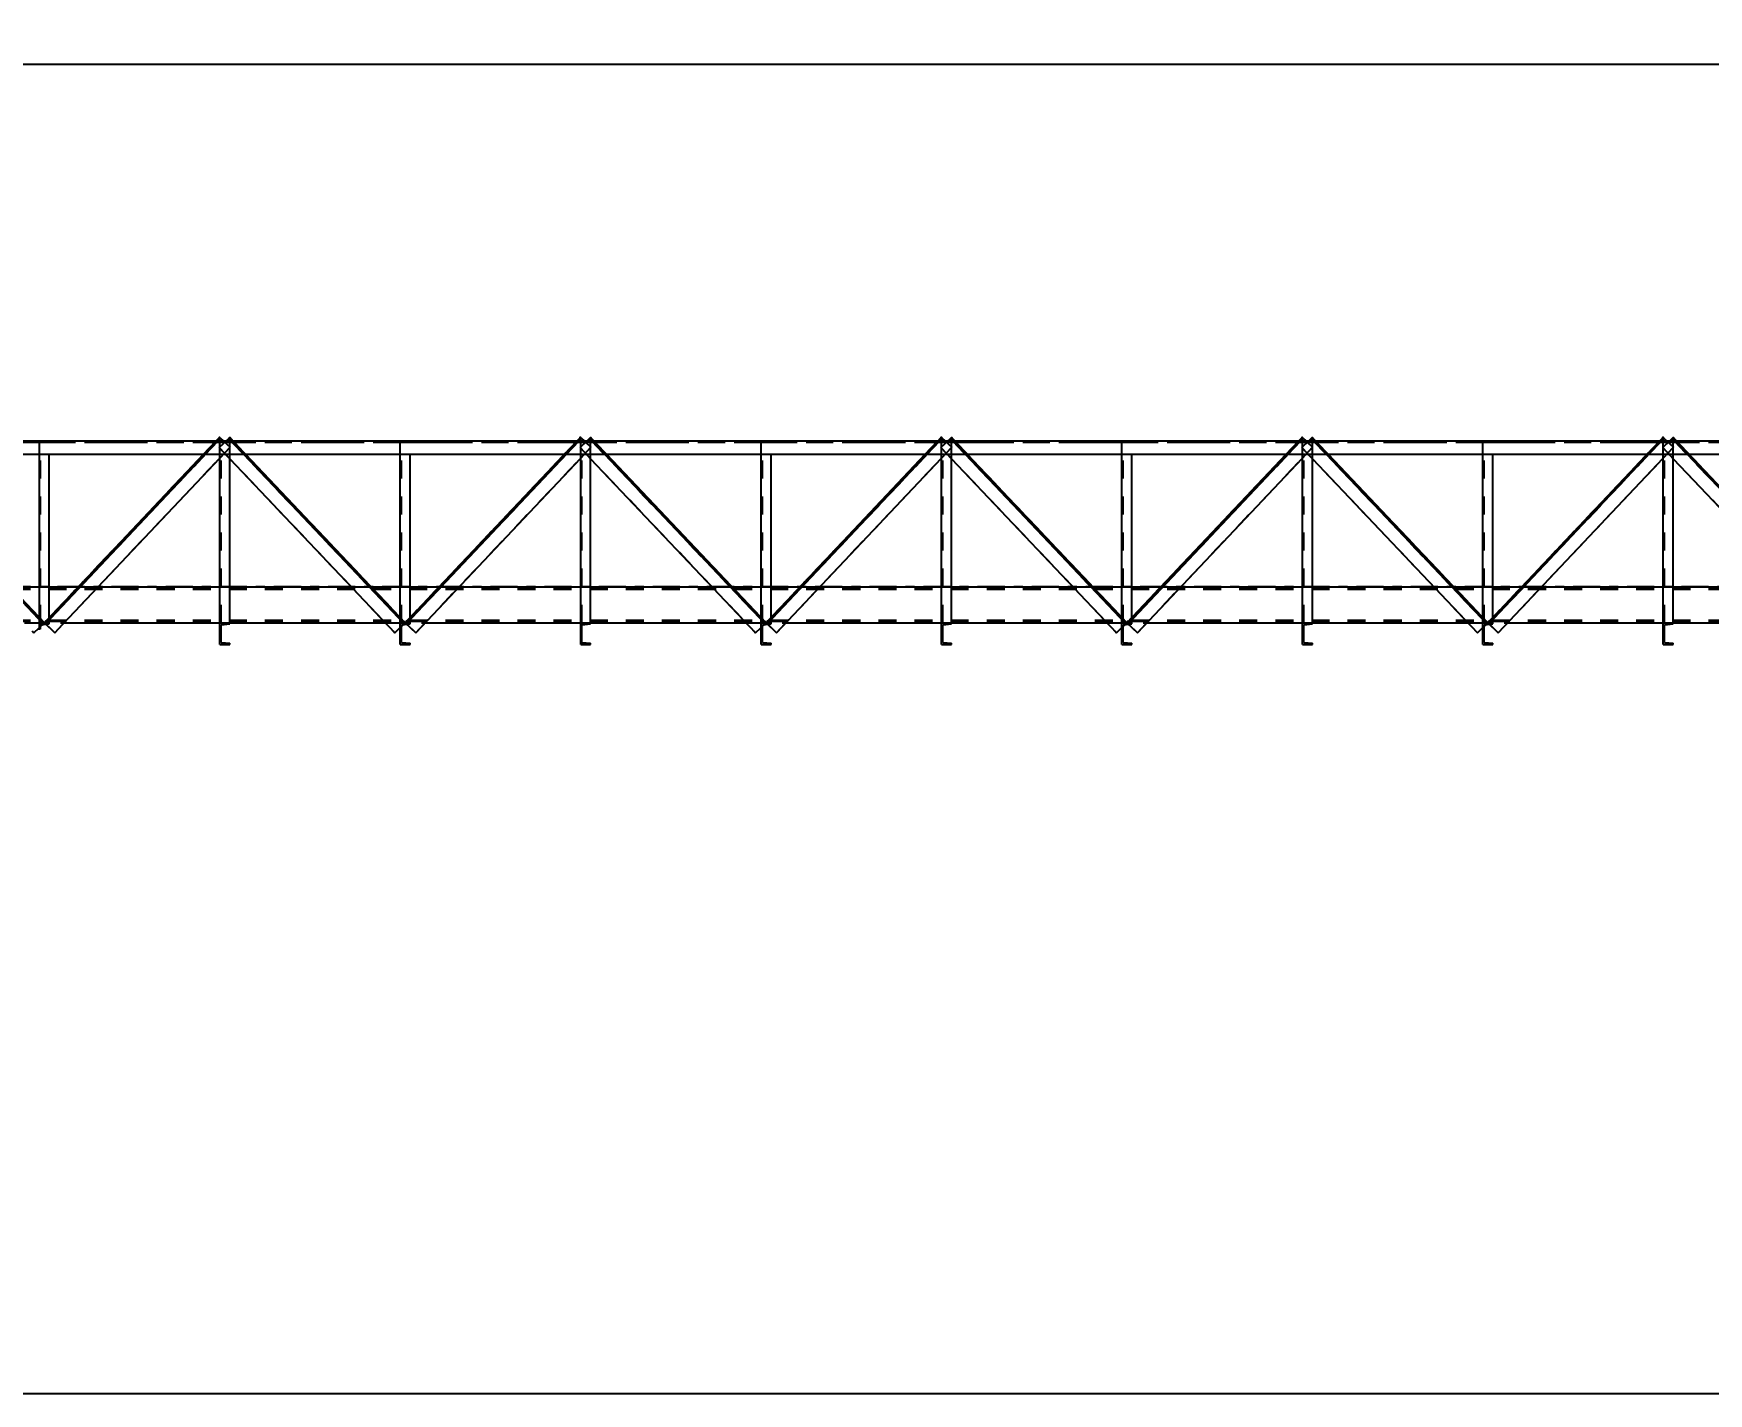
# Model space of a CAD drawing. Header units: millimetres. Extents: x 2368 to 8313, y 7493 to 11698.
# Drawn here: x 5706.9 to 5892.6, y 8225.6 to 8376.3 of the extents above; entities that cross this region are included whole.
import ezdxf

# ---------------------------------------------------------------- set-up
doc = ezdxf.new("R2010")
doc.units = ezdxf.units.MM
for name, pattern in [('XKITLINE00', [0]), ('XKITLINE02', [4, 2, -2]), ('XKITLINE03', [6, 3, -1, 1, -1])]:
    doc.linetypes.add(name, pattern=pattern)
doc.styles.add('ROMANS', font='romans.shx')
doc.dimstyles.new('MD300', dxfattribs={"dimtxt": 2.5, "dimasz": 2.5, "dimexe": 1, "dimexo": 1, "dimgap": 0.5, "dimtad": 1, "dimdec": 1, "dimlfac": 50, "dimrnd": 0.5, "dimdsep": 46, "dimtxsty": 'ROMANS', "dimcen": 1, "dimclrd": 146, "dimclre": 146, "dimclrt": 30, "dimadec": 1, "dimazin": 2, "dimtfac": 1, "dimtdec": 1, "dimtmove": 0, "dimatfit": 1, "dimfxl": 1, "dimtolj": 1, "dimtzin": 0, "dimlwd": -1, "dimlwe": -1, "dimarcsym": 0})

# ---------------------------------------------------------------- blocks, each defined once
blk = doc.blocks.new('*D53')
at = {"color": 146, "transparency": 16777216}
for p, q in [((4535.08, 8331.99), (4535.08, 8373.91)), ((5898.19, 8332.16), (5898.19, 8373.91)), ((4537.58, 8372.91), (5895.69, 8372.91))]:
    blk.add_line(p, q, dxfattribs=at)
for points in [[(4537.58, 8373.33), (4537.58, 8372.5), (4535.08, 8372.91)], [(5895.69, 8373.33), (5895.69, 8372.5), (5898.19, 8372.91)]]:
    blk.add_solid(points, dxfattribs=at)
at = {"layer": 'Defpoints', "color": 0, "transparency": 16777216}
for p in [(5898.19, 8372.91), (4535.08, 8330.99), (5898.19, 8331.16)]:
    blk.add_point(p, dxfattribs=at)
at = {"color": 30, "transparency": 16777216, "insert": (5216.63, 8374.66), "char_height": 2.5, "attachment_point": 5, "style": 'ROMANS'}
blk.add_mtext('\\A1;68155', dxfattribs=at)

msp = doc.modelspace()

# ---------------------------------------------------------------- linework, layer by layer
at = {"color": 3, "linetype": 'XKITLINE02'}
for p, q in [((5216.5882, 8331.1614), (6036.5882, 8331.1614)), ((5216.5882, 8330.9914), (6036.5882, 8330.9914)), ((5216.5882, 8330.9914), (6036.5881, 8330.9914)), ((5688.5666, 8331.3994), (5708.0223, 8310.8812)), ((5688.6827, 8331.5095), (5708.1384, 8310.9913)), ((5707.5884, 8311.3388), (5707.5884, 8330.9913)), ((5707.5884, 8330.9913), (5708.6884, 8330.9913)), ((5707.5884, 8310.9913), (5707.5884, 8330.9913)), ((5707.5884, 8330.9913), (5708.6884, 8330.9913)), ((5707.7284, 8310.9913), (5707.7284, 8330.9913)), ((5707.7284, 8310.9913), (5707.7284, 8330.9913)), ((5708.1384, 8310.9913), (5727.5559, 8331.5397)), ((5708.2547, 8310.8815), (5727.6722, 8331.4298)), ((5708.6884, 8311.3404), (5708.6884, 8330.9913)), ((5708.6884, 8310.9913), (5708.6884, 8330.9913)), ((5725.781, 8329.6614), (5727.1985, 8331.1614)), ((5726.0012, 8329.6614), (5727.4186, 8331.1614)), ((5727.5217, 8330.4086), (5728.6827, 8331.5095)), ((5727.5217, 8330.4086), (5728.3156, 8331.1614)), ((5727.5559, 8331.5397), (5728.7189, 8330.4408)), ((5727.5884, 8329.6614), (5727.5884, 8330.9913)), ((5727.5884, 8330.9913), (5728.6884, 8330.9913)), ((5727.5884, 8310.9913), (5727.5884, 8330.9913)), ((5727.5884, 8330.9913), (5728.6884, 8330.9913)), ((5727.7284, 8310.9913), (5727.7284, 8330.9913)), ((5727.7284, 8310.9913), (5727.7284, 8330.9913)), ((5727.9562, 8331.1614), (5728.7189, 8330.4408)), ((5728.5666, 8331.3994), (5748.0223, 8310.8812)), ((5728.6827, 8331.5095), (5748.1384, 8310.9913)), ((5728.6884, 8329.6614), (5728.6884, 8330.9913)), ((5728.6884, 8310.9913), (5728.6884, 8330.9913)), ((5728.7923, 8331.1614), (5730.2146, 8329.6614)), ((5729.0127, 8331.1614), (5730.4351, 8329.6614)), ((5747.5884, 8311.3388), (5747.5884, 8330.9913)), ((5747.5884, 8330.9913), (5748.6884, 8330.9913)), ((5747.5884, 8310.9913), (5747.5884, 8330.9913)), ((5747.5884, 8330.9913), (5748.6884, 8330.9913)), ((5747.7284, 8310.9913), (5747.7284, 8330.9913)), ((5747.7284, 8310.9913), (5747.7284, 8330.9913)), ((5748.1384, 8310.9913), (5767.5559, 8331.5397)), ((5748.2547, 8310.8815), (5767.6722, 8331.4298)), ((5748.6884, 8311.3404), (5748.6884, 8330.9913)), ((5748.6884, 8310.9913), (5748.6884, 8330.9913)), ((5765.781, 8329.6614), (5767.1985, 8331.1614)), ((5766.0012, 8329.6614), (5767.4186, 8331.1614)), ((5767.5217, 8330.4086), (5768.6827, 8331.5095)), ((5767.5217, 8330.4086), (5768.3156, 8331.1614)), ((5767.5559, 8331.5397), (5768.7189, 8330.4408)), ((5767.5884, 8310.9913), (5767.5884, 8330.9913)), ((5767.5884, 8330.9913), (5768.6884, 8330.9913)), ((5767.5884, 8329.6614), (5767.5884, 8330.9913)), ((5767.5884, 8330.9913), (5768.6884, 8330.9913)), ((5767.7284, 8310.9913), (5767.7284, 8330.9913)), ((5767.7284, 8310.9913), (5767.7284, 8330.9913)), ((5767.9562, 8331.1614), (5768.7189, 8330.4408)), ((5768.5666, 8331.3994), (5788.0223, 8310.8812)), ((5768.6827, 8331.5095), (5788.1384, 8310.9913)), ((5768.6884, 8310.9913), (5768.6884, 8330.9913)), ((5768.6884, 8329.6614), (5768.6884, 8330.9913)), ((5768.7923, 8331.1614), (5770.2146, 8329.6614)), ((5769.0127, 8331.1614), (5770.4351, 8329.6614)), ((5787.5884, 8310.9913), (5787.5884, 8330.9913)), ((5787.5884, 8330.9913), (5788.6884, 8330.9913)), ((5787.5884, 8311.3388), (5787.5884, 8330.9913)), ((5787.5884, 8330.9913), (5788.6884, 8330.9913)), ((5787.7284, 8310.9913), (5787.7284, 8330.9913)), ((5787.7284, 8310.9913), (5787.7284, 8330.9913)), ((5788.1384, 8310.9913), (5807.5559, 8331.5397)), ((5788.2547, 8310.8815), (5807.6722, 8331.4298)), ((5788.6884, 8310.9913), (5788.6884, 8330.9913)), ((5788.6884, 8311.3404), (5788.6884, 8330.9913)), ((5805.781, 8329.6614), (5807.1985, 8331.1614)), ((5806.0012, 8329.6614), (5807.4186, 8331.1614)), ((5807.5217, 8330.4086), (5808.6827, 8331.5095)), ((5807.5217, 8330.4086), (5808.3156, 8331.1614)), ((5807.5559, 8331.5397), (5808.7189, 8330.4408)), ((5807.5884, 8329.6614), (5807.5884, 8330.9913)), ((5807.5884, 8330.9913), (5808.6884, 8330.9913)), ((5807.5884, 8310.9913), (5807.5884, 8330.9913)), ((5807.5884, 8330.9913), (5808.6884, 8330.9913)), ((5807.7284, 8310.9913), (5807.7284, 8330.9913)), ((5807.7284, 8310.9913), (5807.7284, 8330.9913)), ((5807.9562, 8331.1614), (5808.7189, 8330.4408)), ((5808.5666, 8331.3994), (5828.0223, 8310.8812)), ((5808.6827, 8331.5095), (5828.1384, 8310.9913)), ((5808.6884, 8329.6614), (5808.6884, 8330.9913)), ((5808.6884, 8310.9913), (5808.6884, 8330.9913)), ((5808.7923, 8331.1614), (5810.2146, 8329.6614)), ((5809.0127, 8331.1614), (5810.4351, 8329.6614)), ((5827.5884, 8310.9913), (5827.5884, 8330.9913)), ((5827.5884, 8330.9913), (5828.6884, 8330.9913)), ((5827.5884, 8311.3388), (5827.5884, 8330.9913)), ((5827.5884, 8330.9913), (5828.6884, 8330.9913)), ((5827.7284, 8310.9913), (5827.7284, 8330.9913)), ((5827.7284, 8310.9913), (5827.7284, 8330.9913)), ((5828.1384, 8310.9913), (5847.5559, 8331.5397)), ((5828.2547, 8310.8815), (5847.6722, 8331.4298)), ((5828.6884, 8310.9913), (5828.6884, 8330.9913)), ((5828.6884, 8311.3404), (5828.6884, 8330.9913)), ((5845.781, 8329.6614), (5847.1985, 8331.1614)), ((5846.0012, 8329.6614), (5847.4186, 8331.1614)), ((5847.5217, 8330.4086), (5848.6827, 8331.5095)), ((5847.5217, 8330.4086), (5848.3156, 8331.1614)), ((5847.5559, 8331.5397), (5848.7189, 8330.4408)), ((5847.5884, 8329.6614), (5847.5884, 8330.9913)), ((5847.5884, 8330.9913), (5848.6884, 8330.9913)), ((5847.5884, 8310.9913), (5847.5884, 8330.9913)), ((5847.5884, 8330.9913), (5848.6884, 8330.9913)), ((5847.7284, 8310.9913), (5847.7284, 8330.9913)), ((5847.7284, 8310.9913), (5847.7284, 8330.9913)), ((5847.9562, 8331.1614), (5848.7189, 8330.4408)), ((5848.5666, 8331.3994), (5868.0223, 8310.8812)), ((5848.6827, 8331.5095), (5868.1384, 8310.9913)), ((5848.6884, 8329.6614), (5848.6884, 8330.9913)), ((5848.6884, 8310.9913), (5848.6884, 8330.9913)), ((5848.7923, 8331.1614), (5850.2146, 8329.6614)), ((5849.0127, 8331.1614), (5850.4351, 8329.6614)), ((5867.5884, 8311.3388), (5867.5884, 8330.9913)), ((5867.5884, 8330.9913), (5868.6884, 8330.9913)), ((5867.5884, 8310.9913), (5867.5884, 8330.9913)), ((5867.5884, 8330.9913), (5868.6884, 8330.9913)), ((5867.7284, 8310.9913), (5867.7284, 8330.9913)), ((5867.7284, 8310.9913), (5867.7284, 8330.9913)), ((5868.1384, 8310.9913), (5887.5559, 8331.5397)), ((5868.2547, 8310.8815), (5887.6722, 8331.4298)), ((5868.6884, 8311.3404), (5868.6884, 8330.9913)), ((5868.6884, 8310.9913), (5868.6884, 8330.9913)), ((5885.781, 8329.6614), (5887.1985, 8331.1614)), ((5886.0012, 8329.6614), (5887.4186, 8331.1614)), ((5887.5217, 8330.4086), (5888.6827, 8331.5095)), ((5887.5217, 8330.4086), (5888.3156, 8331.1614)), ((5887.5559, 8331.5397), (5888.7189, 8330.4408)), ((5887.5884, 8329.6614), (5887.5884, 8330.9913)), ((5887.5884, 8330.9913), (5888.6884, 8330.9913)), ((5887.5884, 8310.9913), (5887.5884, 8330.9913)), ((5887.5884, 8330.9913), (5888.6884, 8330.9913)), ((5887.7284, 8310.9913), (5887.7284, 8330.9913)), ((5887.7284, 8310.9913), (5887.7284, 8330.9913)), ((5887.9562, 8331.1614), (5888.7189, 8330.4408)), ((5888.5666, 8331.3994), (5908.0223, 8310.8812)), ((5888.6827, 8331.5095), (5908.1384, 8310.9913)), ((5888.6884, 8329.6614), (5888.6884, 8330.9913)), ((5888.6884, 8310.9913), (5888.6884, 8330.9913)), ((5888.7923, 8331.1614), (5890.2146, 8329.6614)), ((5889.0127, 8331.1614), (5890.4351, 8329.6614)), ((5216.5882, 8329.6614), (6036.5882, 8329.6614)), ((5687.5217, 8330.4086), (5706.9774, 8309.8904)), ((5709.3013, 8309.8924), (5728.7189, 8330.4408)), ((5727.5217, 8330.4086), (5728.6884, 8329.1781)), ((5727.5217, 8330.4086), (5746.9774, 8309.8904)), ((5727.5884, 8329.2445), (5728.7189, 8330.4408)), ((5749.3013, 8309.8924), (5768.7189, 8330.4408)), ((5767.5217, 8330.4086), (5786.9774, 8309.8904)), ((5767.5217, 8330.4086), (5768.6884, 8329.1781)), ((5767.5884, 8329.2445), (5768.7189, 8330.4408)), ((5789.3013, 8309.8924), (5808.7189, 8330.4408)), ((5807.5217, 8330.4086), (5808.6884, 8329.1781)), ((5807.5217, 8330.4086), (5826.9774, 8309.8904)), ((5807.5884, 8329.2445), (5808.7189, 8330.4408)), ((5829.3013, 8309.8924), (5848.7189, 8330.4408)), ((5847.5217, 8330.4086), (5848.6884, 8329.1781)), ((5847.5217, 8330.4086), (5866.9774, 8309.8904)), ((5847.5884, 8329.2445), (5848.7189, 8330.4408)), ((5869.3013, 8309.8924), (5888.7189, 8330.4408)), ((5887.5217, 8330.4086), (5888.6884, 8329.1781)), ((5887.5217, 8330.4086), (5906.9774, 8309.8904)), ((5887.5884, 8329.2445), (5888.7189, 8330.4408)), ((5216.5882, 8314.9913), (6036.5882, 8314.9913)), ((5216.5882, 8314.8213), (6036.5882, 8314.8213)), ((5216.5882, 8314.8213), (6036.5882, 8314.8213)), ((5216.5882, 8314.7149), (6036.5882, 8314.7149)), ((5216.5882, 8314.7149), (6036.5882, 8314.7149)), ((5227.5884, 8314.9913), (6036.5882, 8314.9913)), ((5707.5884, 8314.9913), (5708.6884, 8314.9913)), ((5711.9182, 8314.9913), (5714.1196, 8314.9913)), ((5727.5884, 8314.9913), (5728.6884, 8314.9913)), ((5742.1406, 8314.9913), (5744.3456, 8314.9913)), ((5747.5884, 8314.9913), (5748.6884, 8314.9913)), ((5751.9182, 8314.9913), (5754.1196, 8314.9913)), ((5767.5884, 8314.9913), (5768.6884, 8314.9913)), ((5782.1406, 8314.9913), (5784.3456, 8314.9913)), ((5787.5884, 8314.9913), (5788.6884, 8314.9913)), ((5791.9182, 8314.9913), (5794.1196, 8314.9913)), ((5807.5884, 8314.9913), (5808.6884, 8314.9913)), ((5822.1406, 8314.9913), (5824.3456, 8314.9913)), ((5827.5884, 8314.9913), (5828.6884, 8314.9913)), ((5831.9182, 8314.9913), (5834.1196, 8314.9913)), ((5847.5884, 8314.9913), (5848.6884, 8314.9913)), ((5862.1406, 8314.9913), (5864.3456, 8314.9913)), ((5867.5884, 8314.9913), (5868.6884, 8314.9913)), ((5871.9182, 8314.9913), (5874.1196, 8314.9913)), ((5887.5884, 8314.9913), (5888.6884, 8314.9913)), ((5216.5882, 8311.2677), (6036.5882, 8311.2677)), ((5216.5882, 8311.1613), (6036.5882, 8311.1613)), ((5216.5882, 8311.1613), (6036.5882, 8311.1613)), ((5705.9335, 8310.9913), (5710.3397, 8310.9913)), ((5706.9774, 8309.8904), (5708.1384, 8310.9913)), ((5707.5884, 8311.3388), (5707.5884, 8311.5714)), ((5707.5884, 8310.9913), (5708.6884, 8310.9913)), ((5707.918, 8310.9913), (5708.3585, 8310.9913)), ((5707.918, 8310.9913), (5708.3585, 8310.9913)), ((5707.931, 8310.7947), (5708.0223, 8310.8813)), ((5708.1384, 8310.9913), (5709.3013, 8309.8924)), ((5708.2547, 8310.8814), (5708.3141, 8310.8253)), ((5708.6884, 8311.3404), (5708.6884, 8311.5734)), ((5727.5884, 8310.9913), (5728.6884, 8310.9913)), ((5727.5884, 8310.9913), (5728.6884, 8310.9913)), ((5745.9335, 8310.9913), (5750.3397, 8310.9913)), ((5746.9774, 8309.8904), (5748.1384, 8310.9913)), ((5747.5884, 8311.3388), (5747.5884, 8311.5714)), ((5747.5884, 8310.9913), (5748.6884, 8310.9913)), ((5747.5884, 8310.4698), (5747.7284, 8310.6026)), ((5747.918, 8310.9913), (5748.3585, 8310.9913)), ((5747.918, 8310.9913), (5748.3585, 8310.9913)), ((5747.931, 8310.7947), (5748.0223, 8310.8813)), ((5748.1384, 8310.9913), (5749.3013, 8309.8924)), ((5748.2547, 8310.8814), (5748.3141, 8310.8253)), ((5748.6884, 8311.3404), (5748.6884, 8311.5734)), ((5767.5884, 8310.9913), (5768.6884, 8310.9913)), ((5767.5884, 8310.9913), (5768.6884, 8310.9913)), ((5785.9335, 8310.9913), (5790.3397, 8310.9913)), ((5786.9774, 8309.8904), (5788.1384, 8310.9913)), ((5787.5884, 8311.3388), (5787.5884, 8311.5714)), ((5787.5884, 8310.9913), (5788.6884, 8310.9913)), ((5787.5884, 8310.4698), (5787.7284, 8310.6026)), ((5787.918, 8310.9913), (5788.3585, 8310.9913)), ((5787.918, 8310.9913), (5788.3585, 8310.9913)), ((5787.931, 8310.7947), (5788.0223, 8310.8813)), ((5788.1384, 8310.9913), (5789.3013, 8309.8924)), ((5788.2547, 8310.8814), (5788.3141, 8310.8253)), ((5788.6884, 8311.3404), (5788.6884, 8311.5734)), ((5807.5884, 8310.9913), (5808.6884, 8310.9913)), ((5807.5884, 8310.9913), (5808.6884, 8310.9913)), ((5825.9335, 8310.9913), (5830.3397, 8310.9913)), ((5826.9774, 8309.8904), (5828.1384, 8310.9913)), ((5827.5884, 8311.3388), (5827.5884, 8311.5714)), ((5827.5884, 8310.9913), (5828.6884, 8310.9913)), ((5827.5884, 8310.4698), (5827.7284, 8310.6026)), ((5827.918, 8310.9913), (5828.3585, 8310.9913)), ((5827.918, 8310.9913), (5828.3585, 8310.9913)), ((5827.931, 8310.7947), (5828.0223, 8310.8813)), ((5828.1384, 8310.9913), (5829.3013, 8309.8924)), ((5828.2547, 8310.8814), (5828.3141, 8310.8253)), ((5828.6884, 8311.3404), (5828.6884, 8311.5734)), ((5847.5884, 8310.9913), (5848.6884, 8310.9913)), ((5847.5884, 8310.9913), (5848.6884, 8310.9913)), ((5865.9335, 8310.9913), (5870.3397, 8310.9913)), ((5866.9774, 8309.8904), (5868.1384, 8310.9913)), ((5867.5884, 8311.3388), (5867.5884, 8311.5714)), ((5867.5884, 8310.9913), (5868.6884, 8310.9913)), ((5867.5884, 8310.4698), (5867.7284, 8310.6026)), ((5867.918, 8310.9913), (5868.3585, 8310.9913)), ((5867.918, 8310.9913), (5868.3585, 8310.9913)), ((5867.931, 8310.7947), (5868.0223, 8310.8813)), ((5868.1384, 8310.9913), (5869.3013, 8309.8924)), ((5868.2547, 8310.8814), (5868.3141, 8310.8253)), ((5868.6884, 8311.3404), (5868.6884, 8311.5734)), ((5887.5884, 8310.9913), (5888.6884, 8310.9913)), ((5887.5884, 8310.9913), (5888.6884, 8310.9913))]:
    msp.add_line(p, q, dxfattribs=at)
at = {"color": 7, "linetype": 'XKITLINE00'}
for p, q in [((5216.5882, 8331.1614), (6036.5881, 8331.1614)), ((5727.1985, 8331.1614), (5727.5559, 8331.5397)), ((5727.4186, 8331.1614), (5727.6722, 8331.4298)), ((5727.5559, 8331.5397), (5727.6722, 8331.4298)), ((5727.6722, 8331.4298), (5727.9562, 8331.1614)), ((5728.3156, 8331.1614), (5728.6827, 8331.5095)), ((5728.5666, 8331.3994), (5728.7923, 8331.1614)), ((5728.6827, 8331.5095), (5729.0127, 8331.1614)), ((5767.1985, 8331.1614), (5767.5559, 8331.5397)), ((5767.4186, 8331.1614), (5767.6722, 8331.4298)), ((5767.5559, 8331.5397), (5767.6722, 8331.4298)), ((5767.6722, 8331.4298), (5767.9562, 8331.1614)), ((5768.3156, 8331.1614), (5768.6827, 8331.5095)), ((5768.5666, 8331.3994), (5768.7923, 8331.1614)), ((5768.6827, 8331.5095), (5769.0127, 8331.1614)), ((5807.1985, 8331.1614), (5807.5559, 8331.5397)), ((5807.4186, 8331.1614), (5807.6722, 8331.4298)), ((5807.5559, 8331.5397), (5807.6722, 8331.4298)), ((5807.6722, 8331.4298), (5807.9562, 8331.1614)), ((5808.3156, 8331.1614), (5808.6827, 8331.5095)), ((5808.5666, 8331.3994), (5808.7923, 8331.1614)), ((5808.6827, 8331.5095), (5809.0127, 8331.1614)), ((5847.1985, 8331.1614), (5847.5559, 8331.5397)), ((5847.4186, 8331.1614), (5847.6722, 8331.4298)), ((5847.5559, 8331.5397), (5847.6722, 8331.4298)), ((5847.6722, 8331.4298), (5847.9562, 8331.1614)), ((5848.3156, 8331.1614), (5848.6827, 8331.5095)), ((5848.5666, 8331.3994), (5848.7923, 8331.1614)), ((5848.6827, 8331.5095), (5849.0127, 8331.1614)), ((5887.1985, 8331.1614), (5887.5559, 8331.5397)), ((5887.4186, 8331.1614), (5887.6722, 8331.4298)), ((5887.5559, 8331.5397), (5887.6722, 8331.4298)), ((5887.6722, 8331.4298), (5887.9562, 8331.1614)), ((5888.3156, 8331.1614), (5888.6827, 8331.5095)), ((5888.5666, 8331.3994), (5888.7923, 8331.1614)), ((5888.6827, 8331.5095), (5889.0127, 8331.1614)), ((5216.5882, 8329.6614), (6036.5881, 8329.6614)), ((5690.2146, 8329.6614), (5708.0223, 8310.8813)), ((5690.4351, 8329.6614), (5708.1384, 8310.9913)), ((5707.5884, 8311.5714), (5707.5884, 8329.6614)), ((5708.1384, 8310.9913), (5725.781, 8329.6614)), ((5708.2547, 8310.8814), (5726.0012, 8329.6614)), ((5708.6884, 8311.5734), (5708.6884, 8329.6614)), ((5709.6101, 8310.2192), (5727.5884, 8329.2445)), ((5727.5884, 8310.9913), (5727.5884, 8329.6614)), ((5728.6884, 8310.9913), (5728.6884, 8329.6614)), ((5728.6884, 8329.1781), (5746.9774, 8309.8904)), ((5730.2146, 8329.6614), (5748.0223, 8310.8813)), ((5730.4351, 8329.6614), (5748.1384, 8310.9913)), ((5747.5884, 8311.5714), (5747.5884, 8329.6614)), ((5748.1384, 8310.9913), (5765.781, 8329.6614)), ((5748.2547, 8310.8814), (5766.0012, 8329.6614)), ((5748.6884, 8311.5734), (5748.6884, 8329.6614)), ((5749.3013, 8309.8924), (5767.5884, 8329.2445)), ((5767.5884, 8310.9913), (5767.5884, 8329.6614)), ((5768.6884, 8310.9913), (5768.6884, 8329.6614)), ((5768.6884, 8329.1781), (5786.9774, 8309.8904)), ((5770.2146, 8329.6614), (5788.0223, 8310.8813)), ((5770.4351, 8329.6614), (5788.1384, 8310.9913)), ((5787.5884, 8311.5714), (5787.5884, 8329.6614)), ((5788.1384, 8310.9913), (5805.781, 8329.6614)), ((5788.2547, 8310.8814), (5806.0012, 8329.6614)), ((5788.6884, 8311.5734), (5788.6884, 8329.6614)), ((5789.3013, 8309.8924), (5807.5884, 8329.2445)), ((5807.5884, 8310.9913), (5807.5884, 8329.6614)), ((5808.6884, 8310.9913), (5808.6884, 8329.6614)), ((5808.6884, 8329.1781), (5826.9774, 8309.8904)), ((5810.2146, 8329.6614), (5828.0223, 8310.8813)), ((5810.4351, 8329.6614), (5828.1384, 8310.9913)), ((5827.5884, 8311.5714), (5827.5884, 8329.6614)), ((5828.1384, 8310.9913), (5845.781, 8329.6614)), ((5828.2547, 8310.8814), (5846.0012, 8329.6614)), ((5828.6884, 8311.5734), (5828.6884, 8329.6614)), ((5829.3013, 8309.8924), (5847.5884, 8329.2445)), ((5847.5884, 8310.9913), (5847.5884, 8329.6614)), ((5848.6884, 8310.9913), (5848.6884, 8329.6614)), ((5848.6884, 8329.1781), (5866.9774, 8309.8904)), ((5850.2146, 8329.6614), (5868.0223, 8310.8813)), ((5850.4351, 8329.6614), (5868.1384, 8310.9913)), ((5867.5884, 8311.5714), (5867.5884, 8329.6614)), ((5868.1384, 8310.9913), (5885.781, 8329.6614)), ((5868.2547, 8310.8814), (5886.0012, 8329.6614)), ((5868.6884, 8311.5734), (5868.6884, 8329.6614)), ((5869.3013, 8309.8924), (5887.5884, 8329.2445)), ((5887.5884, 8310.9913), (5887.5884, 8329.6614)), ((5888.6884, 8310.9913), (5888.6884, 8329.6614)), ((5888.6884, 8329.1781), (5906.9774, 8309.8904)), ((5890.2146, 8329.6614), (5908.0223, 8310.8813)), ((5890.4351, 8329.6614), (5908.1384, 8310.9913)), ((5704.3456, 8314.9913), (5707.5884, 8314.9913)), ((5708.6884, 8314.9913), (5711.9182, 8314.9913)), ((5714.1196, 8314.9913), (5727.5884, 8314.9913)), ((5728.6884, 8314.9913), (5742.1406, 8314.9913)), ((5744.3456, 8314.9913), (5747.5884, 8314.9913)), ((5748.6884, 8314.9913), (5751.9182, 8314.9913)), ((5754.1196, 8314.9913), (5767.5884, 8314.9913)), ((5768.6884, 8314.9913), (5782.1406, 8314.9913)), ((5784.3456, 8314.9913), (5787.5884, 8314.9913)), ((5788.6884, 8314.9913), (5791.9182, 8314.9913)), ((5794.1196, 8314.9913), (5807.5884, 8314.9913)), ((5808.6884, 8314.9913), (5822.1406, 8314.9913)), ((5824.3456, 8314.9913), (5827.5884, 8314.9913)), ((5828.6884, 8314.9913), (5831.9182, 8314.9913)), ((5834.1196, 8314.9913), (5847.5884, 8314.9913)), ((5848.6884, 8314.9913), (5862.1406, 8314.9913)), ((5864.3456, 8314.9913), (5867.5884, 8314.9913)), ((5868.6884, 8314.9913), (5871.9182, 8314.9913)), ((5874.1196, 8314.9913), (5887.5884, 8314.9913)), ((5888.6884, 8314.9913), (5902.1406, 8314.9913)), ((5707.5884, 8310.9913), (5707.5884, 8311.3388)), ((5707.5884, 8310.2253), (5707.5884, 8310.9913)), ((5707.5884, 8310.9913), (5707.918, 8310.9913)), ((5707.5884, 8310.9913), (5707.918, 8310.9913)), ((5707.7284, 8310.7785), (5708.6884, 8310.8553)), ((5707.7284, 8310.6026), (5707.931, 8310.7947)), ((5707.7284, 8310.2634), (5707.7284, 8310.7785)), ((5708.0223, 8310.8813), (5708.1384, 8310.9913)), ((5708.1384, 8310.9913), (5708.2547, 8310.8814)), ((5708.3141, 8310.8253), (5708.8196, 8310.3476)), ((5708.3585, 8310.9913), (5708.6884, 8310.9913)), ((5708.3585, 8310.9913), (5708.6884, 8310.9913)), ((5708.6884, 8310.9913), (5708.6884, 8311.3404)), ((5708.6884, 8310.8553), (5708.6884, 8310.9913)), ((5710.3397, 8310.9913), (5727.5884, 8310.9913)), ((5727.5884, 8310.9913), (5728.6884, 8310.9913)), ((5727.5884, 8308.5913), (5727.5884, 8310.9913)), ((5727.5884, 8310.9913), (5728.6884, 8310.9913)), ((5727.7284, 8310.7785), (5728.6884, 8310.8553)), ((5727.7284, 8308.8041), (5727.7284, 8310.7785)), ((5728.6884, 8310.9913), (5745.9335, 8310.9913)), ((5728.6884, 8310.8553), (5728.6884, 8310.9913)), ((5746.9774, 8309.8904), (5747.5884, 8310.4698)), ((5747.5884, 8310.9913), (5747.5884, 8311.3388)), ((5747.5884, 8310.9913), (5747.918, 8310.9913)), ((5747.5884, 8308.5913), (5747.5884, 8310.9913)), ((5747.5884, 8310.9913), (5747.918, 8310.9913)), ((5747.7284, 8310.7785), (5748.6884, 8310.8553)), ((5747.7284, 8310.6026), (5747.931, 8310.7947)), ((5747.7284, 8308.8041), (5747.7284, 8310.7785)), ((5748.0223, 8310.8813), (5748.1384, 8310.9913)), ((5748.1384, 8310.9913), (5748.2547, 8310.8814)), ((5748.3141, 8310.8253), (5749.3013, 8309.8924)), ((5748.3585, 8310.9913), (5748.6884, 8310.9913)), ((5748.3585, 8310.9913), (5748.6884, 8310.9913)), ((5748.6884, 8310.9913), (5748.6884, 8311.3404)), ((5748.6884, 8310.8553), (5748.6884, 8310.9913)), ((5750.3397, 8310.9913), (5767.5884, 8310.9913)), ((5767.5884, 8310.9913), (5768.6884, 8310.9913)), ((5767.5884, 8308.5913), (5767.5884, 8310.9913)), ((5767.5884, 8310.9913), (5768.6884, 8310.9913)), ((5767.7284, 8310.7785), (5768.6884, 8310.8553)), ((5767.7284, 8308.8041), (5767.7284, 8310.7785)), ((5768.6884, 8310.9913), (5785.9335, 8310.9913)), ((5768.6884, 8310.8553), (5768.6884, 8310.9913)), ((5786.9774, 8309.8904), (5787.5884, 8310.4698)), ((5787.5884, 8310.9913), (5787.5884, 8311.3388)), ((5787.5884, 8310.9913), (5787.918, 8310.9913)), ((5787.5884, 8310.9913), (5787.918, 8310.9913)), ((5787.5884, 8308.5913), (5787.5884, 8310.9913)), ((5787.7284, 8310.7785), (5788.6884, 8310.8553)), ((5787.7284, 8310.6026), (5787.931, 8310.7947)), ((5787.7284, 8308.8041), (5787.7284, 8310.7785)), ((5788.0223, 8310.8813), (5788.1384, 8310.9913)), ((5788.1384, 8310.9913), (5788.2547, 8310.8814)), ((5788.3141, 8310.8253), (5789.3013, 8309.8924)), ((5788.3585, 8310.9913), (5788.6884, 8310.9913)), ((5788.3585, 8310.9913), (5788.6884, 8310.9913)), ((5788.6884, 8310.9913), (5788.6884, 8311.3404)), ((5788.6884, 8310.8553), (5788.6884, 8310.9913)), ((5790.3397, 8310.9913), (5807.5884, 8310.9913)), ((5807.5884, 8310.9913), (5808.6884, 8310.9913)), ((5807.5884, 8310.9913), (5808.6884, 8310.9913)), ((5807.5884, 8308.5913), (5807.5884, 8310.9913)), ((5807.7284, 8310.7785), (5808.6884, 8310.8553)), ((5807.7284, 8308.8041), (5807.7284, 8310.7785)), ((5808.6884, 8310.9913), (5825.9335, 8310.9913)), ((5808.6884, 8310.8553), (5808.6884, 8310.9913)), ((5826.9774, 8309.8904), (5827.5884, 8310.4698)), ((5827.5884, 8310.9913), (5827.5884, 8311.3388)), ((5827.5884, 8310.9913), (5827.918, 8310.9913)), ((5827.5884, 8308.5913), (5827.5884, 8310.9913)), ((5827.5884, 8310.9913), (5827.918, 8310.9913)), ((5827.7284, 8310.7785), (5828.6884, 8310.8553)), ((5827.7284, 8310.6026), (5827.931, 8310.7947)), ((5827.7284, 8308.8041), (5827.7284, 8310.7785)), ((5828.0223, 8310.8813), (5828.1384, 8310.9913)), ((5828.1384, 8310.9913), (5828.2547, 8310.8814)), ((5828.3141, 8310.8253), (5829.3013, 8309.8924)), ((5828.3585, 8310.9913), (5828.6884, 8310.9913)), ((5828.3585, 8310.9913), (5828.6884, 8310.9913)), ((5828.6884, 8310.9913), (5828.6884, 8311.3404)), ((5828.6884, 8310.8553), (5828.6884, 8310.9913)), ((5830.3397, 8310.9913), (5847.5884, 8310.9913)), ((5847.5884, 8310.9913), (5848.6884, 8310.9913)), ((5847.5884, 8308.5913), (5847.5884, 8310.9913)), ((5847.5884, 8310.9913), (5848.6884, 8310.9913)), ((5847.7284, 8310.7785), (5848.6884, 8310.8553)), ((5847.7284, 8308.8041), (5847.7284, 8310.7785)), ((5848.6884, 8310.9913), (5865.9335, 8310.9913)), ((5848.6884, 8310.8553), (5848.6884, 8310.9913)), ((5866.9774, 8309.8904), (5867.5884, 8310.4698)), ((5867.5884, 8310.9913), (5867.5884, 8311.3388)), ((5867.5884, 8310.9913), (5867.918, 8310.9913)), ((5867.5884, 8310.9913), (5867.918, 8310.9913)), ((5867.5884, 8308.5913), (5867.5884, 8310.9913)), ((5867.7284, 8310.7785), (5868.6884, 8310.8553)), ((5867.7284, 8310.6026), (5867.931, 8310.7947)), ((5867.7284, 8308.8041), (5867.7284, 8310.7785)), ((5868.0223, 8310.8813), (5868.1384, 8310.9913)), ((5868.1384, 8310.9913), (5868.2547, 8310.8814)), ((5868.3141, 8310.8253), (5869.3013, 8309.8924)), ((5868.3585, 8310.9913), (5868.6884, 8310.9913)), ((5868.3585, 8310.9913), (5868.6884, 8310.9913)), ((5868.6884, 8310.9913), (5868.6884, 8311.3404)), ((5868.6884, 8310.8553), (5868.6884, 8310.9913)), ((5870.3397, 8310.9913), (5887.5884, 8310.9913)), ((5887.5884, 8310.9913), (5888.6884, 8310.9913)), ((5887.5884, 8310.9913), (5888.6884, 8310.9913)), ((5887.5884, 8308.5913), (5887.5884, 8310.9913)), ((5887.7284, 8310.7785), (5888.6884, 8310.8553)), ((5887.7284, 8308.8041), (5887.7284, 8310.7785)), ((5888.6884, 8310.9913), (5905.9335, 8310.9913)), ((5888.6884, 8310.8553), (5888.6884, 8310.9913)), ((5727.5884, 8308.5913), (5728.6884, 8308.5913)), ((5727.7284, 8308.8041), (5728.6884, 8308.7273)), ((5728.6884, 8308.5913), (5728.6884, 8308.7273)), ((5747.5884, 8308.5913), (5748.6884, 8308.5913)), ((5747.7284, 8308.8041), (5748.6884, 8308.7273)), ((5748.6884, 8308.5913), (5748.6884, 8308.7273)), ((5767.5884, 8308.5913), (5768.6884, 8308.5913)), ((5767.7284, 8308.8041), (5768.6884, 8308.7273)), ((5768.6884, 8308.5913), (5768.6884, 8308.7273)), ((5787.5884, 8308.5913), (5788.6884, 8308.5913)), ((5787.7284, 8308.8041), (5788.6884, 8308.7273)), ((5788.6884, 8308.5913), (5788.6884, 8308.7273)), ((5807.5884, 8308.5913), (5808.6884, 8308.5913)), ((5807.7284, 8308.8041), (5808.6884, 8308.7273)), ((5808.6884, 8308.5913), (5808.6884, 8308.7273)), ((5827.5884, 8308.5913), (5828.6884, 8308.5913)), ((5827.7284, 8308.8041), (5828.6884, 8308.7273)), ((5828.6884, 8308.5913), (5828.6884, 8308.7273)), ((5847.5884, 8308.5913), (5848.6884, 8308.5913)), ((5847.7284, 8308.8041), (5848.6884, 8308.7273)), ((5848.6884, 8308.5913), (5848.6884, 8308.7273)), ((5867.5884, 8308.5913), (5868.6884, 8308.5913)), ((5867.7284, 8308.8041), (5868.6884, 8308.7273)), ((5868.6884, 8308.5913), (5868.6884, 8308.7273)), ((5887.5884, 8308.5913), (5888.6884, 8308.5913)), ((5887.7284, 8308.8041), (5888.6884, 8308.7273)), ((5888.6884, 8308.5913), (5888.6884, 8308.7273))]:
    msp.add_line(p, q, dxfattribs=at)
at = {"color": 1, "linetype": 'XKITLINE03'}
for p, q in [((5216.5882, 8330.9914), (6036.5882, 8330.9914)), ((5216.5882, 8330.9914), (6036.5881, 8330.9914)), ((5688.6827, 8331.5095), (5708.1384, 8310.9913)), ((5708.1384, 8310.9913), (5688.6827, 8331.5095)), ((5707.5884, 8310.9913), (5707.5884, 8330.9913)), ((5707.5884, 8310.9913), (5707.5884, 8330.9913)), ((5708.1384, 8310.9913), (5727.5559, 8331.5397)), ((5727.5559, 8331.5397), (5708.1384, 8310.9913)), ((5727.5884, 8310.9913), (5727.5884, 8330.9913)), ((5727.5884, 8310.9913), (5727.5884, 8330.9913)), ((5728.6827, 8331.5095), (5748.1384, 8310.9913)), ((5748.1384, 8310.9913), (5728.6827, 8331.5095)), ((5747.5884, 8310.9913), (5747.5884, 8330.9913)), ((5747.5884, 8310.9913), (5747.5884, 8330.9913)), ((5748.1384, 8310.9913), (5767.5559, 8331.5397)), ((5767.5559, 8331.5397), (5748.1384, 8310.9913)), ((5767.5884, 8310.9913), (5767.5884, 8330.9913)), ((5767.5884, 8310.9913), (5767.5884, 8330.9913)), ((5788.1384, 8310.9913), (5768.6827, 8331.5095)), ((5768.6827, 8331.5095), (5788.1384, 8310.9913)), ((5787.5884, 8310.9913), (5787.5884, 8330.9913)), ((5787.5884, 8310.9913), (5787.5884, 8330.9913)), ((5807.5559, 8331.5397), (5788.1384, 8310.9913)), ((5788.1384, 8310.9913), (5807.5559, 8331.5397)), ((5807.5884, 8310.9913), (5807.5884, 8330.9913)), ((5807.5884, 8310.9913), (5807.5884, 8330.9913)), ((5808.6827, 8331.5095), (5828.1384, 8310.9913)), ((5828.1384, 8310.9913), (5808.6827, 8331.5095)), ((5827.5884, 8310.9913), (5827.5884, 8330.9913)), ((5827.5884, 8310.9913), (5827.5884, 8330.9913)), ((5847.5559, 8331.5397), (5828.1384, 8310.9913)), ((5828.1384, 8310.9913), (5847.5559, 8331.5397)), ((5847.5884, 8310.9913), (5847.5884, 8330.9913)), ((5847.5884, 8310.9913), (5847.5884, 8330.9913)), ((5848.6827, 8331.5095), (5868.1384, 8310.9913)), ((5868.1384, 8310.9913), (5848.6827, 8331.5095)), ((5867.5884, 8310.9913), (5867.5884, 8330.9913)), ((5867.5884, 8310.9913), (5867.5884, 8330.9913)), ((5868.1384, 8310.9913), (5887.5559, 8331.5397)), ((5887.5559, 8331.5397), (5868.1384, 8310.9913)), ((5887.5884, 8310.9913), (5887.5884, 8330.9913)), ((5887.5884, 8310.9913), (5887.5884, 8330.9913)), ((5888.6827, 8331.5095), (5908.1384, 8310.9913)), ((5908.1384, 8310.9913), (5888.6827, 8331.5095)), ((6036.5882, 8314.9913), (5216.5882, 8314.9913)), ((5216.5882, 8314.9913), (6036.5882, 8314.9913)), ((5707.5884, 8310.9913), (5707.5884, 8310.9913)), ((5727.5884, 8310.9913), (5727.5884, 8310.9913)), ((5747.5884, 8310.9913), (5747.5884, 8310.9913)), ((5767.5884, 8310.9913), (5767.5884, 8310.9913)), ((5787.5884, 8310.9913), (5787.5884, 8310.9913)), ((5807.5884, 8310.9913), (5807.5884, 8310.9913)), ((5827.5884, 8310.9913), (5827.5884, 8310.9913)), ((5847.5884, 8310.9913), (5847.5884, 8310.9913)), ((5867.5884, 8310.9913), (5867.5884, 8310.9913)), ((5887.5884, 8310.9913), (5887.5884, 8310.9913))]:
    msp.add_line(p, q, dxfattribs=at)
at = {"color": 1, "linetype": 'XKITLINE00'}
for p, q in [((5707.5846, 8330.982), (5707.5846, 8330.982)), ((5707.5846, 8330.982), (5707.5846, 8330.982)), ((5727.5521, 8331.5305), (5727.5521, 8331.5305)), ((5727.5521, 8331.5304), (5727.5521, 8331.5304)), ((5727.5846, 8330.982), (5727.5846, 8330.982)), ((5727.5846, 8330.982), (5727.5846, 8330.982)), ((5728.6789, 8331.5002), (5728.6789, 8331.5002)), ((5728.6789, 8331.5002), (5728.6789, 8331.5002)), ((5747.5846, 8330.982), (5747.5846, 8330.982)), ((5747.5846, 8330.982), (5747.5846, 8330.982)), ((5767.5521, 8331.5305), (5767.5521, 8331.5305)), ((5767.5521, 8331.5304), (5767.5521, 8331.5304)), ((5767.5846, 8330.982), (5767.5846, 8330.982)), ((5767.5846, 8330.982), (5767.5846, 8330.982)), ((5768.6789, 8331.5002), (5768.6789, 8331.5002)), ((5768.6789, 8331.5002), (5768.6789, 8331.5002)), ((5787.5846, 8330.982), (5787.5846, 8330.982)), ((5787.5846, 8330.982), (5787.5846, 8330.982)), ((5807.5521, 8331.5305), (5807.5521, 8331.5305)), ((5807.5521, 8331.5304), (5807.5521, 8331.5304)), ((5807.5846, 8330.982), (5807.5846, 8330.982)), ((5807.5846, 8330.982), (5807.5846, 8330.982)), ((5808.6789, 8331.5002), (5808.6789, 8331.5002)), ((5808.6789, 8331.5002), (5808.6789, 8331.5002)), ((5827.5846, 8330.982), (5827.5846, 8330.982)), ((5827.5846, 8330.982), (5827.5846, 8330.982)), ((5847.5521, 8331.5305), (5847.5521, 8331.5305)), ((5847.5521, 8331.5304), (5847.5521, 8331.5304)), ((5847.5846, 8330.982), (5847.5846, 8330.982)), ((5847.5846, 8330.982), (5847.5846, 8330.982)), ((5848.6789, 8331.5002), (5848.6789, 8331.5002)), ((5848.6789, 8331.5002), (5848.6789, 8331.5002)), ((5867.5846, 8330.982), (5867.5846, 8330.982)), ((5867.5846, 8330.982), (5867.5846, 8330.982)), ((5887.5521, 8331.5305), (5887.5521, 8331.5305)), ((5887.5521, 8331.5304), (5887.5521, 8331.5304)), ((5887.5846, 8330.982), (5887.5846, 8330.982)), ((5887.5846, 8330.982), (5887.5846, 8330.982)), ((5888.6789, 8331.5002), (5888.6789, 8331.5002)), ((5888.6789, 8331.5002), (5888.6789, 8331.5002)), ((5707.5846, 8310.982), (5707.5846, 8310.982)), ((5707.5846, 8310.982), (5707.5846, 8310.982)), ((5707.5846, 8310.982), (5707.5846, 8310.982)), ((5708.1346, 8310.9821), (5708.1346, 8310.9821)), ((5708.1346, 8310.9821), (5708.1346, 8310.9821)), ((5708.1346, 8310.9821), (5708.1346, 8310.9821)), ((5708.1346, 8310.9821), (5708.1346, 8310.9821)), ((5727.5846, 8310.982), (5727.5846, 8310.982)), ((5727.5846, 8310.982), (5727.5846, 8310.982)), ((5727.5846, 8310.982), (5727.5846, 8310.982)), ((5747.5846, 8310.982), (5747.5846, 8310.982)), ((5747.5846, 8310.982), (5747.5846, 8310.982)), ((5747.5846, 8310.982), (5747.5846, 8310.982)), ((5748.1346, 8310.9821), (5748.1346, 8310.9821)), ((5748.1346, 8310.9821), (5748.1346, 8310.9821)), ((5748.1346, 8310.9821), (5748.1346, 8310.9821)), ((5748.1346, 8310.9821), (5748.1346, 8310.9821)), ((5767.5846, 8310.982), (5767.5846, 8310.982)), ((5767.5846, 8310.982), (5767.5846, 8310.982)), ((5767.5846, 8310.982), (5767.5846, 8310.982)), ((5787.5846, 8310.982), (5787.5846, 8310.982)), ((5787.5846, 8310.982), (5787.5846, 8310.982)), ((5787.5846, 8310.982), (5787.5846, 8310.982)), ((5788.1346, 8310.9821), (5788.1346, 8310.9821)), ((5788.1346, 8310.9821), (5788.1346, 8310.9821)), ((5788.1346, 8310.9821), (5788.1346, 8310.9821)), ((5788.1346, 8310.9821), (5788.1346, 8310.9821)), ((5807.5846, 8310.982), (5807.5846, 8310.982)), ((5807.5846, 8310.982), (5807.5846, 8310.982)), ((5807.5846, 8310.982), (5807.5846, 8310.982)), ((5827.5846, 8310.982), (5827.5846, 8310.982)), ((5827.5846, 8310.982), (5827.5846, 8310.982)), ((5827.5846, 8310.982), (5827.5846, 8310.982)), ((5828.1346, 8310.9821), (5828.1346, 8310.9821)), ((5828.1346, 8310.9821), (5828.1346, 8310.9821)), ((5828.1346, 8310.9821), (5828.1346, 8310.9821)), ((5828.1346, 8310.9821), (5828.1346, 8310.9821)), ((5847.5846, 8310.982), (5847.5846, 8310.982)), ((5847.5846, 8310.982), (5847.5846, 8310.982)), ((5847.5846, 8310.982), (5847.5846, 8310.982)), ((5867.5846, 8310.982), (5867.5846, 8310.982)), ((5867.5846, 8310.982), (5867.5846, 8310.982)), ((5867.5846, 8310.982), (5867.5846, 8310.982)), ((5868.1346, 8310.9821), (5868.1346, 8310.9821)), ((5868.1346, 8310.9821), (5868.1346, 8310.9821)), ((5868.1346, 8310.9821), (5868.1346, 8310.9821)), ((5868.1346, 8310.9821), (5868.1346, 8310.9821)), ((5887.5846, 8310.982), (5887.5846, 8310.982)), ((5887.5846, 8310.982), (5887.5846, 8310.982)), ((5887.5846, 8310.982), (5887.5846, 8310.982))]:
    msp.add_line(p, q, dxfattribs=at)
msp.add_lwpolyline([(3492.9579, 8225.5635), (6939.5996, 8225.5635)])
for centre in [(5707.5884, 8330.9913), (5707.5884, 8330.9913), (5727.5559, 8331.5397), (5727.5559, 8331.5397), (5727.5884, 8330.9913), (5727.5884, 8330.9913), (5728.6827, 8331.5095), (5728.6827, 8331.5095), (5747.5884, 8330.9913), (5747.5884, 8330.9913), (5767.5559, 8331.5397), (5767.5559, 8331.5397), (5767.5884, 8330.9913), (5767.5884, 8330.9913), (5768.6827, 8331.5095), (5768.6827, 8331.5095), (5787.5884, 8330.9913), (5787.5884, 8330.9913), (5807.5559, 8331.5397), (5807.5559, 8331.5397), (5807.5884, 8330.9913), (5807.5884, 8330.9913), (5808.6827, 8331.5095), (5808.6827, 8331.5095), (5827.5884, 8330.9913), (5827.5884, 8330.9913), (5847.5559, 8331.5397), (5847.5559, 8331.5397), (5847.5884, 8330.9913), (5847.5884, 8330.9913), (5848.6827, 8331.5095), (5848.6827, 8331.5095), (5867.5884, 8330.9913), (5867.5884, 8330.9913), (5887.5559, 8331.5397), (5887.5559, 8331.5397), (5887.5884, 8330.9913), (5887.5884, 8330.9913), (5888.6827, 8331.5095), (5888.6827, 8331.5095), (5707.5884, 8310.9913), (5707.5884, 8310.9913), (5707.5884, 8310.9913), (5708.1384, 8310.9913), (5708.1384, 8310.9913), (5708.1384, 8310.9913), (5708.1384, 8310.9913), (5727.5884, 8310.9913), (5727.5884, 8310.9913), (5727.5884, 8310.9913), (5747.5884, 8310.9913), (5747.5884, 8310.9913), (5747.5884, 8310.9913), (5748.1384, 8310.9913), (5748.1384, 8310.9913), (5748.1384, 8310.9913), (5748.1384, 8310.9913), (5767.5884, 8310.9913), (5767.5884, 8310.9913), (5767.5884, 8310.9913), (5787.5884, 8310.9913), (5787.5884, 8310.9913), (5787.5884, 8310.9913), (5788.1384, 8310.9913), (5788.1384, 8310.9913), (5788.1384, 8310.9913), (5788.1384, 8310.9913), (5807.5884, 8310.9913), (5807.5884, 8310.9913), (5807.5884, 8310.9913), (5827.5884, 8310.9913), (5827.5884, 8310.9913), (5827.5884, 8310.9913), (5828.1384, 8310.9913), (5828.1384, 8310.9913), (5828.1384, 8310.9913), (5828.1384, 8310.9913), (5847.5884, 8310.9913), (5847.5884, 8310.9913), (5847.5884, 8310.9913), (5867.5884, 8310.9913), (5867.5884, 8310.9913), (5867.5884, 8310.9913), (5868.1384, 8310.9913), (5868.1384, 8310.9913), (5868.1384, 8310.9913), (5868.1384, 8310.9913), (5887.5884, 8310.9913), (5887.5884, 8310.9913), (5887.5884, 8310.9913)]:
    msp.add_circle(centre, 0.01, dxfattribs=at)

# ---------------------------------------------------------------- dimensions: what is measured, and where the dimension line sits
dim = msp.add_linear_dim(base=(5898.1855, 8372.9141), p1=(4535.0836, 8330.9914), p2=(5898.1855, 8331.1614), dimstyle='MD300')
dim.commit()
dim.dimension.update_dxf_attribs({"geometry": '*D53', "text_midpoint": (5216.6345, 8374.6641)})

doc.saveas('drawing.dxf')
